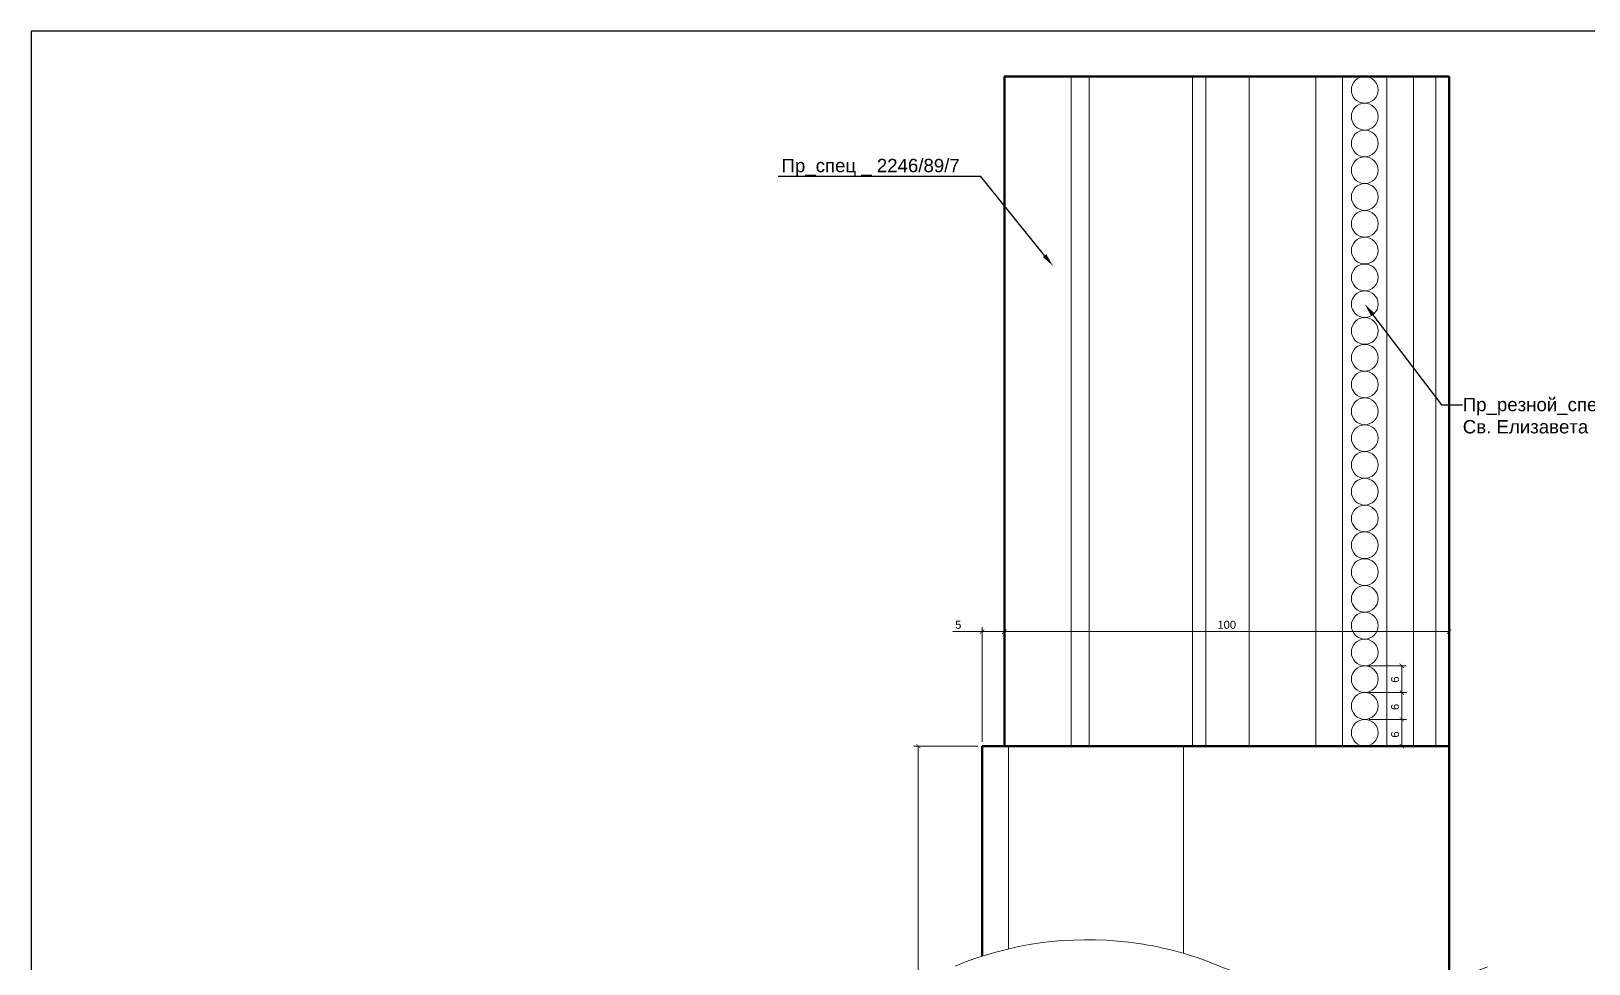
# Model space of a CAD drawing. Header units: millimetres. Extents: x 308 to 848, y -8105 to -7745.
# Drawn here: x 308.3 to 658.6, y -7954.9 to -7745.1 of the extents above; entities that cross this region are included whole.
import ezdxf
from ezdxf import colors
from ezdxf.entities.mleader import LeaderData, LeaderLine
from ezdxf.math import Vec2, Vec3

# ---------------------------------------------------------------- set-up
doc = ezdxf.new("R2010")
doc.units = ezdxf.units.MM
for name, color, linetype, lineweight in [('Panel_Ном._пера__251', 7, 'Continuous', 5), ('линия 15', 7, 'Continuous', 15), ('линия 50', 1, 'Continuous', 100)]:
    doc.layers.add(name, color=color, linetype=linetype, lineweight=lineweight)
doc.styles.get("Standard").update_dxf_attribs({"font": 'arial.ttf'})
doc.dimstyles.new('M_1', dxfattribs={"dimtxt": 1.8, "dimasz": 1, "dimexe": 1, "dimexo": 1, "dimgap": 0.6, "dimtad": 1, "dimdec": 0, "dimdsep": 46, "dimtxsty": 'Standard', "dimblk": 'ARCHTICK', "dimcen": -5, "dimclrd": 7, "dimclre": 7, "dimclrt": 7, "dimadec": 0, "dimazin": 0, "dimtfac": 1, "dimtdec": 0, "dimtmove": 0, "dimatfit": 3, "dimfxl": 1, "dimtolj": 1, "dimtzin": 0, "dimlwd": 5, "dimlwe": 5, "dimarcsym": 0})

# ---------------------------------------------------------------- blocks, each defined once
blk = doc.blocks.new('_ArchTick')
at = {"color": 0, "linetype": 'ByBlock', "const_width": 0.15}
blk.add_lwpolyline([(-0.5, -0.5), (0.5, 0.5)], dxfattribs=at)
blk = doc.blocks.new('*D56')
at = {"layer": 'Defpoints', "color": 0, "ltscale": 1000, "transparency": 16777216}
for p in [(627.2, -7880.15), (527.17, -7905.93), (627.2, -7905.93)]:
    blk.add_point(p, dxfattribs=at)
at = {"layer": 'линия 15', "color": 7, "lineweight": 5, "ltscale": 1000, "transparency": 16777216}
for p, q in [((527.17, -7904.93), (527.17, -7879.15)), ((627.2, -7904.93), (627.2, -7879.15)), ((527.17, -7880.15), (627.2, -7880.15))]:
    blk.add_line(p, q, dxfattribs=at)
at = {"layer": 'линия 15', "color": 7, "lineweight": 5, "ltscale": 1000, "transparency": 16777216, "rotation": 180}
blk.add_blockref('_ArchTick', (527.17, -7880.15), dxfattribs=at)
at = {"layer": 'линия 15', "color": 7, "lineweight": 5, "ltscale": 1000, "transparency": 16777216}
blk.add_blockref('_ArchTick', (627.2, -7880.15), dxfattribs=at)
at = {"layer": 'линия 15', "color": 7, "ltscale": 1000, "transparency": 16777216, "insert": (577.19, -7878.63), "char_height": 1.8, "attachment_point": 5}
blk.add_mtext('\\A1;100', dxfattribs=at)
blk = doc.blocks.new('*D55')
at = {"layer": 'Defpoints', "color": 0, "ltscale": 1000, "transparency": 16777216}
for p in [(527.17, -7880.15), (522.17, -7905.93), (527.17, -7905.93)]:
    blk.add_point(p, dxfattribs=at)
at = {"layer": 'линия 15', "color": 7, "lineweight": 5, "ltscale": 1000, "transparency": 16777216}
for p, q in [((522.17, -7904.93), (522.17, -7879.15)), ((527.17, -7904.93), (527.17, -7879.15)), ((522.17, -7880.15), (515.6, -7880.15)), ((527.17, -7880.15), (522.17, -7880.15))]:
    blk.add_line(p, q, dxfattribs=at)
at = {"layer": 'линия 15', "color": 7, "lineweight": 5, "ltscale": 1000, "transparency": 16777216, "rotation": 180}
blk.add_blockref('_ArchTick', (522.17, -7880.15), dxfattribs=at)
at = {"layer": 'линия 15', "color": 7, "lineweight": 5, "ltscale": 1000, "transparency": 16777216}
blk.add_blockref('_ArchTick', (527.17, -7880.15), dxfattribs=at)
at = {"layer": 'линия 15', "color": 7, "ltscale": 1000, "transparency": 16777216, "insert": (516.8, -7878.63), "char_height": 1.8, "attachment_point": 5}
blk.add_mtext('\\A1;5', dxfattribs=at)
blk = doc.blocks.new('*D49')
at = {"layer": 'Defpoints', "color": 0, "transparency": 16777216}
for p in [(522.17, -7905.93), (507.82, -8017.41), (522.17, -8017.41)]:
    blk.add_point(p, dxfattribs=at)
at = {"layer": 'линия 50', "color": 7, "lineweight": 5, "transparency": 16777216}
for p, q in [((521.17, -7905.93), (506.82, -7905.93)), ((507.82, -7905.93), (507.82, -8017.41)), ((521.17, -8017.41), (506.82, -8017.41))]:
    blk.add_line(p, q, dxfattribs=at)
for p, rotation in [((507.82, -7905.93), 90), ((507.82, -8017.41), 270)]:
    blk.add_blockref('_ArchTick', p, dxfattribs=dict(at, rotation=rotation))
at = {"layer": 'линия 50', "color": 7, "transparency": 16777216, "insert": (506.3, -7963.08), "char_height": 1.8, "attachment_point": 5, "rotation": 90}
blk.add_mtext('\\A1;200', dxfattribs=at)
blk = doc.blocks.new('*D46')
at = {"layer": 'Defpoints', "color": 0, "linetype": 'Continuous', "transparency": 16777216}
for p in [(608.08, -7887.85), (616.57, -7887.85), (608.18, -7893.88)]:
    blk.add_point(p, dxfattribs=at)
at = {"layer": 'Panel_Ном._пера__251', "color": 7, "linetype": 'Continuous', "lineweight": 5, "transparency": 16777216}
for p, q in [((609.08, -7887.85), (617.57, -7887.85)), ((616.57, -7893.88), (616.57, -7887.85)), ((609.18, -7893.88), (617.57, -7893.88))]:
    blk.add_line(p, q, dxfattribs=at)
for p, rotation in [((616.57, -7887.85), 90), ((616.57, -7893.88), 270)]:
    blk.add_blockref('_ArchTick', p, dxfattribs=dict(at, rotation=rotation))
at = {"layer": 'Panel_Ном._пера__251', "color": 7, "linetype": 'Continuous', "lineweight": 15, "transparency": 16777216, "insert": (615.05, -7890.94), "char_height": 1.8, "attachment_point": 5, "rotation": 90}
blk.add_mtext('\\A1;6', dxfattribs=at)
blk = doc.blocks.new('*D45')
at = {"layer": 'Defpoints', "color": 0, "linetype": 'Continuous', "transparency": 16777216}
for p in [(608.26, -7893.88), (616.58, -7893.88), (608.21, -7899.9)]:
    blk.add_point(p, dxfattribs=at)
at = {"layer": 'Panel_Ном._пера__251', "color": 7, "linetype": 'Continuous', "lineweight": 5, "transparency": 16777216}
for p, q in [((609.26, -7893.88), (617.58, -7893.88)), ((616.58, -7899.9), (616.58, -7893.88)), ((609.21, -7899.9), (617.58, -7899.9))]:
    blk.add_line(p, q, dxfattribs=at)
for p, rotation in [((616.58, -7893.88), 90), ((616.58, -7899.9), 270)]:
    blk.add_blockref('_ArchTick', p, dxfattribs=dict(at, rotation=rotation))
at = {"layer": 'Panel_Ном._пера__251', "color": 7, "linetype": 'Continuous', "lineweight": 15, "transparency": 16777216, "insert": (615.06, -7897.11), "char_height": 1.8, "attachment_point": 5, "rotation": 90}
blk.add_mtext('\\A1;6', dxfattribs=at)
blk = doc.blocks.new('*D44')
at = {"layer": 'Defpoints', "color": 0, "linetype": 'Continuous', "transparency": 16777216}
for p in [(608.21, -7899.9), (616.57, -7899.9), (608.15, -7905.93)]:
    blk.add_point(p, dxfattribs=at)
at = {"layer": 'Panel_Ном._пера__251', "color": 7, "linetype": 'Continuous', "lineweight": 5, "transparency": 16777216}
for p, q in [((609.21, -7899.9), (617.57, -7899.9)), ((616.57, -7905.93), (616.57, -7899.9)), ((609.15, -7905.93), (617.57, -7905.93))]:
    blk.add_line(p, q, dxfattribs=at)
for p, rotation in [((616.57, -7899.9), 90), ((616.57, -7905.93), 270)]:
    blk.add_blockref('_ArchTick', p, dxfattribs=dict(at, rotation=rotation))
at = {"layer": 'Panel_Ном._пера__251', "color": 7, "linetype": 'Continuous', "lineweight": 15, "transparency": 16777216, "insert": (615.05, -7903.3), "char_height": 1.8, "attachment_point": 5, "rotation": 90}
blk.add_mtext('\\A1;6', dxfattribs=at)

msp = doc.modelspace()

# ---------------------------------------------------------------- linework, layer by layer
at = {"color": 6, "ltscale": 1000}
msp.add_lwpolyline([(308.28, -8105.05), (848.28, -8105.05), (848.28, -7745.05), (308.28, -7745.05)], close=True, dxfattribs=at)
at = {"layer": 'Panel_Ном._пера__251', "linetype": 'Continuous', "lineweight": 15}
for p, q in [((542.17, -7905.93), (542.17, -7755.25)), ((546.26, -7905.93), (546.26, -7755.25)), ((569.46, -7905.93), (569.46, -7755.25)), ((572.46, -7905.93), (572.46, -7755.25)), ((582.2, -7905.93), (582.2, -7755.25)), ((597.2, -7905.93), (597.2, -7755.25)), ((603.2, -7905.93), (603.2, -7755.25)), ((613.2, -7905.93), (613.2, -7755.25)), ((619.2, -7905.93), (619.2, -7755.25)), ((624.2, -7905.93), (624.2, -7755.25)), ((528.09, -7951.54), (528.09, -7905.93)), ((567.48, -7952.54), (567.48, -7905.93))]:
    msp.add_line(p, q, dxfattribs=at)
msp.add_lwpolyline([(516.1, -7955.4, -0.128795), (555.11, -7950.03, -0.057089), (572.39, -7954.14, 0.058883), (593.6, -7960.51, 0.073233), (614.75, -7960.94, 0.071283), (635.84, -7955.59)], format="xyb", dxfattribs=at)
for centre in [(608.22, -7758.27), (608.22, -7764.29), (608.23, -7770.32), (608.23, -7776.35), (608.23, -7782.37), (608.23, -7788.4), (608.23, -7794.43), (608.23, -7800.46), (608.23, -7806.48), (608.23, -7812.51), (608.23, -7818.54), (608.23, -7824.56), (608.23, -7830.59), (608.23, -7836.62), (608.23, -7842.65), (608.23, -7848.67), (608.23, -7854.7), (608.23, -7860.73), (608.23, -7866.76), (608.23, -7872.78), (608.23, -7878.81), (608.23, -7884.84), (608.23, -7890.86), (608.23, -7896.89), (608.23, -7902.92)]:
    msp.add_circle(centre, 3.01, dxfattribs=at)
at = {"layer": 'линия 50', "color": 7}
for p, q in [((527.1, -7755.25), (627.2, -7755.25)), ((527.17, -7905.93), (527.17, -7755.25)), ((627.2, -7899.93), (627.2, -7755.25)), ((627.2, -7958.56), (627.2, -7899.93)), ((522.17, -7953.18), (522.17, -7905.93)), ((627.2, -7905.93), (522.17, -7905.93))]:
    msp.add_line(p, q, dxfattribs=at)

# ---------------------------------------------------------------- dimensions: what is measured, and where the dimension line sits
at = {"layer": 'Panel_Ном._пера__251', "linetype": 'Continuous', "lineweight": 15}
for base, p1, p2, picture, middle in [((616.57, -7887.85), (608.18, -7893.88), (608.08, -7887.85), '*D46', (616.57, -7890.94)), ((616.58, -7893.88), (608.21, -7899.9), (608.26, -7893.88), '*D45', (616.58, -7897.11)), ((616.57, -7899.9), (608.15, -7905.93), (608.21, -7899.9), '*D44', (616.57, -7903.3))]:
    dim = msp.add_linear_dim(base=base, p1=p1, p2=p2, angle=90, dimstyle='M_1', dxfattribs=at)
    dim.commit()
    dim.dimension.update_dxf_attribs({"geometry": picture, "text_midpoint": middle, "dimtype": 128})
at = {"layer": 'линия 15', "color": 7, "ltscale": 1000}
dim = msp.add_linear_dim(base=(527.17, -7880.15), p1=(522.17, -7905.93), p2=(527.17, -7905.93), dimstyle='M_1', dxfattribs=at)
dim.commit()
dim.dimension.update_dxf_attribs({"geometry": '*D55', "text_midpoint": (516.8, -7880.15), "dimtype": 128})
dim = msp.add_linear_dim(base=(627.2, -7880.15), p1=(527.17, -7905.93), p2=(627.2, -7905.93), dimstyle='M_1', dxfattribs=at)
dim.commit()
dim.dimension.update_dxf_attribs({"geometry": '*D56', "text_midpoint": (577.19, -7878.63)})
at = {"layer": 'линия 50', "color": 7}
dim = msp.add_linear_dim(base=(507.82, -8017.41), p1=(522.17, -7905.93), p2=(522.17, -8017.41), angle=90, text='200', dimstyle='M_1', dxfattribs=at)
dim.commit()
dim.dimension.update_dxf_attribs({"geometry": '*D49', "text_midpoint": (507.82, -7963.08), "dimtype": 128})

# ---------------------------------------------------------------- leaders
at = {"color": 7, "ltscale": 1000}
ml = msp.add_multileader_mtext('Standard', dxfattribs=at)
ml.set_content('\\A1;Пр_спец _ 2246/89/7', color=7)
ml.set_leader_properties()
ml.build(insert=Vec2(0, 0))
ml.multileader.update_dxf_attribs({"text_right_attachment_type": 6, "dogleg_length": 0.36, "arrow_head_size": 3})
ctx = ml.context
ctx.base_point, ctx.char_height, ctx.arrow_head_size, ctx.landing_gap_size, ctx.plane_origin = Vec3(477.43, -7775.83), 3, 3, 0.09, Vec3(507.05, -7782.83)
ctx.right_attachment, ctx.text_align_type = 6, 2
notes = []
notes.append((ctx, [(0, (1, 1, 0), (521.89, -7777.75), (-1, 0), 4.68, [(0, [(538.11, -7797.89)], 0, [])])]))
ctx.mtext.insert, ctx.mtext.alignment, ctx.mtext.flow_direction = Vec3(517.13, -7773.79), 3, 5
ml = msp.add_multileader_mtext('Standard', dxfattribs=at)
ml.set_content('\\A1;Пр_резной_спец _№2246/89/4\\PСв. Елизавета ', color=7)
ml.set_leader_properties()
ml.build(insert=Vec2(0, 0))
ml.multileader.update_dxf_attribs({"text_right_attachment_type": 6, "dogleg_length": 0.36, "arrow_head_size": 3})
ctx = ml.context
ctx.base_point, ctx.char_height, ctx.arrow_head_size, ctx.landing_gap_size, ctx.plane_origin = Vec3(630.19, -7829.1), 3, 3, 0.09, Vec3(554.31, -7854.34)
ctx.right_attachment = 6
notes.append((ctx, [(1, (1, 1, 0), (625.51, -7829.1), (1, 0), 4.68, [(0, [(608.23, -7806.48)], 0, [])])]))
ctx.mtext.insert, ctx.mtext.flow_direction = Vec3(630.28, -7827.56), 5
for ctx, leaders in notes:
    for number, flags, end, landing, length, lines in leaders:
        leader = LeaderData()
        leader.index, (leader.has_last_leader_line, leader.has_dogleg_vector, leader.attachment_direction) = number, flags
        leader.last_leader_point, leader.dogleg_vector, leader.dogleg_length = Vec3(end), Vec3(landing), length
        for number, points, colour, breaks in lines:
            line = LeaderLine()
            line.index, line.vertices, line.color, line.breaks = number, Vec3.list(points), colors.encode_raw_color(colour), breaks
            leader.lines.append(line)
        ctx.leaders.append(leader)

doc.saveas('drawing.dxf')
